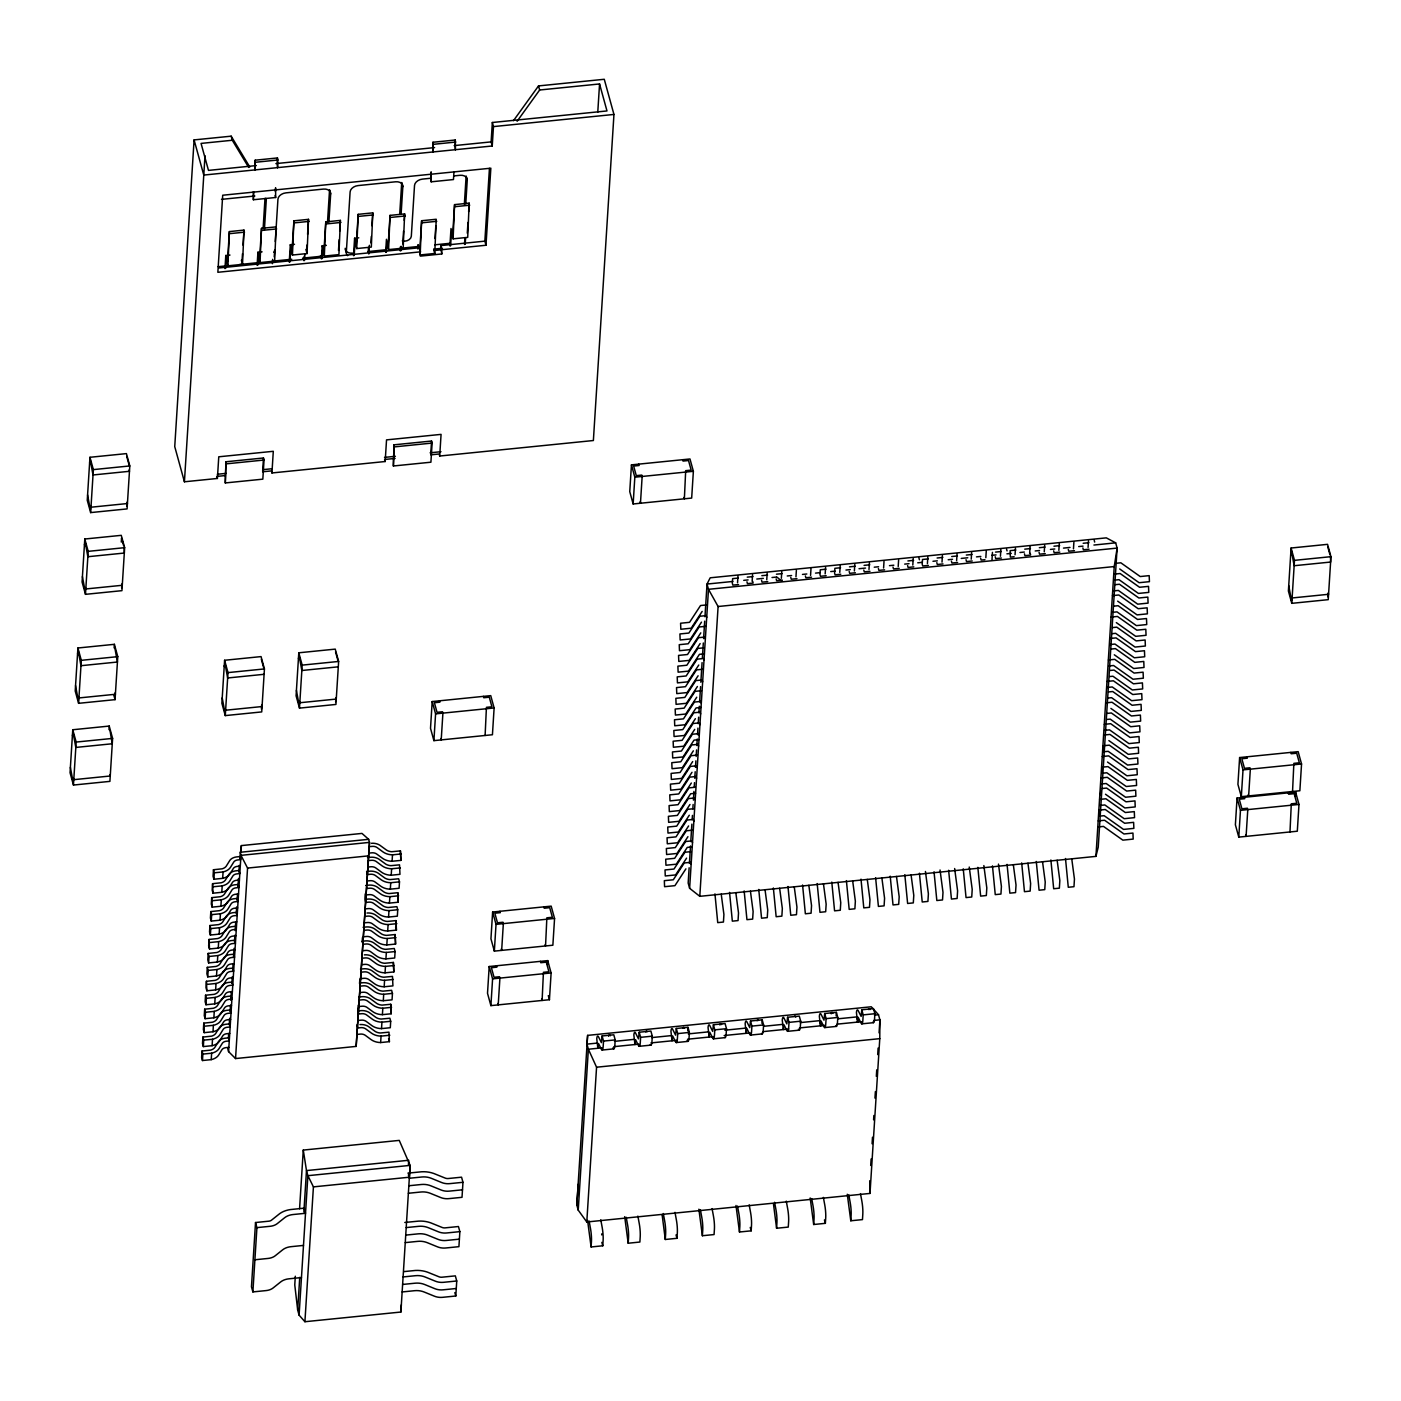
<?xml version="1.0" encoding="UTF-8"?>
<svg xmlns="http://www.w3.org/2000/svg" width="1401" height="1401" viewBox="0 0 1401 1401"><rect width="100%" height="100%" fill="white"/><g stroke="black" fill="none" stroke-linecap="round" stroke-linejoin="round"><path stroke-width="1.5" d="M879.775 1038.649L879.898 1019.823L878.497 1014.727L871.282 1006.776L587.632 1035.374L586.966 1044.13L588.367 1049.226L596.563 1067.212L586.791 1221.987L870.003 1193.424L879.775 1038.649L596.563 1067.212M601.73 1234.911L601.73 1233.878M72.764 729.746L70.05 772.722L73.447 785.05L109.908 781.373L112.605 738.397L109.225 726.068L72.764 729.746L76.162 742.057L73.447 785.05M77.913 647.998L75.216 690.991L78.596 703.32L115.057 699.642L117.772 656.649L114.374 644.32L77.913 647.998L81.311 660.326L78.596 703.32M84.796 539.017L82.081 582.01L85.479 594.339L121.94 590.662L124.654 547.668L121.257 535.34L84.796 539.017L88.193 551.346L85.479 594.339M89.962 457.286L87.247 500.262L90.645 512.591L127.088 508.913L129.803 465.938L126.423 453.609L89.962 457.286L93.359 469.615L90.645 512.591M108.998 729.641L109.225 726.068M114.146 647.91L114.374 644.32M121.292 542.082L121.554 538.054L123.656 545.725M114.759 696.927L115.022 692.9L115.407 694.266L78.946 697.943L78.561 696.577L78.316 700.605L75.549 685.614M121.642 587.947L121.905 583.919L122.272 585.285L85.829 588.963L85.443 587.597L85.198 591.625L82.431 576.634M124.181 547.633L124.304 553.045L87.86 556.722L85.093 541.732L84.831 545.76L84.463 544.394M126.808 506.199L127.053 502.171L127.438 503.537L90.977 507.215L90.61 505.849L90.347 509.876L87.58 494.903M249.781 166.982L231.165 136.177L194.091 139.907L174.74 446.621L184.424 481.786L217.4 478.459L218.766 456.796L273.3 451.297L271.934 472.96L385.17 461.524L386.536 439.879L441.07 434.38L439.704 456.025L593.376 440.527L613.953 114.444L604.269 79.279L538.527 85.916L513.484 120.661M184.424 481.786L205.001 155.686M224.966 268.554L225.789 255.49L229.974 255.07M225.666 268.397L226.226 259.675L227.908 265.822L242.513 264.334L243.984 230.114L229.379 231.585L227.487 261.619L225.789 255.49M227.908 265.822L229.379 231.585M225.929 461.77L225.298 482.942L262.828 479.16L264.036 460.036L263.476 457.987L225.929 461.77L225.298 482.942M242.093 260.148L242.496 253.721M243.038 245.14L243.984 230.114M253.178 191.955L253.371 199.748L275.664 197.488L275.594 187.804L275.349 191.622M255.192 160.187L255.262 169.889L255.192 160.187L277.468 157.945L277.556 167.63L277.468 157.945M253.371 199.748L253.861 192.095M224.598 660.274L221.883 703.267L225.281 715.596L261.724 711.918L264.439 668.925L261.059 656.596L224.598 660.274L227.995 672.603L225.281 715.596M202.024 1051.03L202.865 1054.095L211.639 1053.202A12.907 8.931 3.6 0 0 219.116 1048.508L222.269 1043.377A5.551 3.853 3.6 0 1 226.349 1041.223L229.256 1040.925L228.416 1037.861L224.703 1038.246A10.035 6.935 3.6 0 0 218.503 1041.538L214.756 1047.528A8.441 5.849 3.6 0 1 210.64 1050.12L202.024 1051.03L201.621 1057.457L202.462 1060.522L211.218 1059.646A12.907 8.931 3.6 0 0 218.696 1054.935L221.866 1049.804A5.551 3.853 3.6 0 1 225.929 1047.65L228.853 1047.353M202.9 1037.073L203.74 1040.137L212.514 1039.262A12.907 8.931 3.6 0 0 219.992 1034.568L223.144 1029.437A5.551 3.853 3.6 0 1 227.225 1027.266L230.149 1026.986L229.309 1023.903L225.579 1024.306A10.035 6.935 3.6 0 0 219.379 1027.598L215.631 1033.588A8.441 5.849 3.6 0 1 211.516 1036.162L202.9 1037.073L202.497 1043.517L203.338 1046.582L212.111 1045.689A12.907 8.931 3.6 0 0 219.589 1040.996L222.741 1035.864A5.551 3.853 3.6 0 1 226.822 1033.71L229.746 1033.413M220.255 1013.659L216.507 1019.648A8.441 5.849 3.6 0 1 212.409 1022.222L203.793 1023.133L203.373 1029.577L204.231 1032.642L212.987 1031.749A12.907 8.931 3.6 0 0 220.465 1027.056L223.635 1021.924A5.551 3.853 3.6 0 1 227.698 1019.77L230.622 1019.473M204.669 1009.193L205.509 1012.258L214.265 1011.364A12.907 8.931 3.6 0 0 221.743 1006.671L224.913 1001.54A5.551 3.853 3.6 0 1 228.976 999.386L231.901 999.088L231.06 996.023L227.347 996.426A10.035 6.935 3.6 0 0 221.148 999.701L217.383 1005.69A8.441 5.849 3.6 0 1 213.285 1008.282L204.669 1009.193L204.266 1015.62L205.106 1018.685L213.863 1017.809A12.907 8.931 3.6 0 0 221.34 1013.116L224.51 1007.984A5.551 3.853 3.6 0 1 228.573 1005.813L231.498 1005.515M205.544 995.235L206.385 998.318L215.159 997.424A12.907 8.931 3.6 0 0 222.636 992.731L225.789 987.6A5.551 3.853 3.6 0 1 229.869 985.446L232.794 985.148L231.936 982.083L228.223 982.469A10.035 6.935 3.6 0 0 222.023 985.761L218.276 991.75A8.441 5.849 3.6 0 1 214.16 994.342L205.544 995.235L205.141 1001.68L205.982 1004.745L214.738 1003.869A12.907 8.931 3.6 0 0 222.216 999.158L225.386 994.027A5.551 3.853 3.6 0 1 229.466 991.873L232.373 991.575M222.899 971.821L219.151 977.81A8.441 5.849 3.6 0 1 215.036 980.385L206.42 981.295L206.017 987.74L206.858 990.805L215.631 989.912A12.907 8.931 3.6 0 0 223.109 985.218L226.261 980.087A5.551 3.853 3.6 0 1 230.342 977.933L233.266 977.635M207.313 967.355L208.154 970.42L216.91 969.545A12.907 8.931 3.6 0 0 224.388 964.834L227.557 959.703A5.551 3.853 3.6 0 1 231.62 957.548L234.545 957.251L233.704 954.186L229.974 954.589A10.035 6.935 3.6 0 0 223.775 957.864L220.027 963.853A8.441 5.849 3.6 0 1 215.929 966.445L207.313 967.355L206.893 973.783L207.751 976.865L216.507 975.972A12.907 8.931 3.6 0 0 223.985 971.278L227.155 966.147A5.551 3.853 3.6 0 1 231.218 963.976L234.142 963.695M208.189 953.416L209.029 956.48L217.785 955.587A12.907 8.931 3.6 0 0 225.263 950.894L228.433 945.763A5.551 3.853 3.6 0 1 232.496 943.609L235.421 943.311L234.58 940.246L230.867 940.631A10.035 6.935 3.6 0 0 224.668 943.924L220.903 949.913A8.441 5.849 3.6 0 1 216.805 952.505L208.189 953.416L207.786 959.843L208.626 962.907L217.383 962.032A12.907 8.931 3.6 0 0 224.861 957.321L228.03 952.207A5.551 3.853 3.6 0 1 232.093 950.036L235.018 949.738M225.946 929.493A10.035 6.935 3.6 0 0 225.543 929.984L221.796 935.973A8.441 5.849 3.6 0 1 217.68 938.547L209.064 939.458L208.661 945.903L209.502 948.967L218.258 948.092A12.907 8.931 3.6 0 0 225.736 943.381L228.906 938.25A5.551 3.853 3.6 0 1 232.986 936.096L235.893 935.798M209.94 925.518L210.798 928.583L219.554 927.707A12.907 8.931 3.6 0 0 227.032 922.996L230.202 917.865A5.551 3.853 3.6 0 1 234.265 915.711L237.189 915.413L236.349 912.349L232.619 912.752A10.035 6.935 3.6 0 0 226.419 916.044L222.671 922.033A8.441 5.849 3.6 0 1 218.556 924.607L209.94 925.518L209.537 931.963L210.378 935.027L219.151 934.134A12.907 8.931 3.6 0 0 226.629 929.441L229.782 924.31A5.551 3.853 3.6 0 1 233.862 922.156L236.787 921.858M210.833 911.578L211.674 914.643L220.43 913.75A12.907 8.931 3.6 0 0 227.908 909.056L231.077 903.925A5.551 3.853 3.6 0 1 235.14 901.771L238.065 901.473L237.224 898.409L233.494 898.812A10.035 6.935 3.6 0 0 227.295 902.086L223.547 908.076A8.441 5.849 3.6 0 1 219.449 910.668L210.833 911.578L210.413 918.005L211.271 921.07L220.027 920.194A12.907 8.931 3.6 0 0 227.505 915.501L230.675 910.37A5.551 3.853 3.6 0 1 234.738 908.198L237.662 907.918M228.591 887.674A10.035 6.935 3.6 0 0 228.188 888.146L224.423 894.136A8.441 5.849 3.6 0 1 220.325 896.728L211.709 897.638L211.306 904.065L212.146 907.13L220.903 906.254A12.907 8.931 3.6 0 0 228.381 901.543L231.55 896.412A5.551 3.853 3.6 0 1 235.613 894.258L238.538 893.961M228.748 874.644L225.316 880.196A8.441 5.849 3.6 0 1 221.2 882.77L212.584 883.681L212.181 890.125L213.022 893.19L221.796 892.297A12.907 8.931 3.6 0 0 229.256 887.604L232.426 882.472A5.551 3.853 3.6 0 1 236.506 880.318L239.413 880.021M213.46 869.741L214.318 872.805L223.074 871.93A12.907 8.931 3.6 0 0 230.552 867.219L233.722 862.088A5.551 3.853 3.6 0 1 237.785 859.934L240.709 859.636L239.869 856.571L236.139 856.974A10.035 6.935 3.6 0 0 229.939 860.249L226.191 866.256A8.441 5.849 3.6 0 1 222.076 868.83L213.46 869.741L213.057 876.185L213.898 879.25L222.671 878.357A12.907 8.931 3.6 0 0 230.149 873.664L233.302 868.532A5.551 3.853 3.6 0 1 237.382 866.378L240.307 866.081M202.462 1060.522L202.865 1054.095M203.338 1046.582L203.74 1040.137M204.231 1032.642L203.793 1023.133M205.106 1018.685L205.509 1012.258M205.982 1004.745L206.385 998.318M206.858 990.805L206.42 981.295M207.751 976.865L208.154 970.42M208.626 962.907L209.029 956.48M209.502 948.967L209.064 939.458M210.378 935.027L210.798 928.583M211.271 921.07L211.674 914.643M212.146 907.13L211.709 897.638M213.022 893.19L212.584 883.681M213.898 879.25L214.318 872.805M257.101 265.314L257.924 252.25L262.092 251.83M257.802 265.139L258.362 256.436L260.043 262.582L274.649 261.094L276.12 226.874L261.514 228.345L259.623 258.379L257.924 252.25M260.043 262.582L261.514 228.345M263.143 228.065L264.999 198.434M211.218 1059.646L211.639 1053.202M212.111 1045.689L212.514 1039.262M212.987 1031.749L213.39 1025.322A12.907 8.931 3.6 0 0 220.868 1020.611L224.037 1015.48A5.551 3.853 3.6 0 1 228.1 1013.326L231.025 1013.028L230.184 1009.963L226.454 1010.366A10.035 6.935 3.6 0 0 220.675 1013.168M213.863 1017.809L214.265 1011.364M214.738 1003.869L215.159 997.424M215.631 989.912L216.034 983.484A12.907 8.931 3.6 0 0 223.512 978.774L226.664 973.66A5.551 3.853 3.6 0 1 230.745 971.488L233.669 971.191L232.829 968.126L229.099 968.529A10.035 6.935 3.6 0 0 223.302 971.331M216.507 975.972L216.91 969.545M217.383 962.032L217.785 955.587M218.258 948.092L218.679 941.647A12.907 8.931 3.6 0 0 226.156 936.954L229.309 931.823A5.551 3.853 3.6 0 1 233.389 929.651L236.314 929.371L235.456 926.289L231.743 926.691A10.035 6.935 3.6 0 0 226.419 929.038M219.151 934.134L219.554 927.707M220.027 920.194L220.43 913.75M220.903 906.254L221.305 899.81A12.907 8.931 3.6 0 0 228.783 895.116L231.953 889.985A5.551 3.853 3.6 0 1 236.016 887.831L238.941 887.534L238.1 884.469L234.387 884.854A10.035 6.935 3.6 0 0 229.064 887.218M221.796 892.297L222.199 885.87A12.907 8.931 3.6 0 0 229.676 881.176L232.829 876.045A5.551 3.853 3.6 0 1 236.909 873.874L239.834 873.594L238.976 870.511L235.263 870.914A10.035 6.935 3.6 0 0 229.064 874.206M222.671 878.357L223.074 871.93M264.386 230.044L266.26 200.396A7.758 5.446 -15.4 0 0 265.822 198.312M272.407 263.668L272.687 259.325M274.228 256.908L274.631 250.481M275.279 241.567L277.941 199.222A7.758 5.446 -15.4 0 1 285.909 192.865L323.421 189.082A7.758 5.446 -15.4 0 1 330.671 193.898L328.902 221.971M262.67 470.736L263.476 457.987M228.416 1037.861L228.696 1033.483M229.239 1024.761L229.659 1018.212M230.079 1011.662L230.482 1005.112M230.797 1000.314L231.305 992.013M231.865 983.274L232.286 976.725M232.689 970.175L233.109 963.625M233.512 957.076L234.072 948.337M234.475 941.787L234.895 935.238M235.193 930.597L235.718 922.138M236.279 913.417L236.681 906.867M237.102 900.318L237.522 893.768M237.925 887.218L238.485 878.48M238.888 871.93L239.308 865.38M239.711 858.831L241.375 845.591L361.983 833.42L368.656 839.322L369.514 842.386L356.152 1046.407L235.543 1058.561L228.591 1051.643L227.75 1048.578M228.591 1051.643L240.972 855.346L240.131 852.281L368.656 839.322M240.954 852.088L241.375 845.591M235.543 1058.561L247.557 868.077L240.972 855.346L369.514 842.386L356.152 1046.407M289.236 262.127L290.322 244.72L294.508 244.299M261.444 709.204L261.689 705.176L262.075 706.542L225.614 710.219L225.246 708.853L224.983 712.881L222.216 697.891M289.937 261.969L290.76 248.905L292.441 255.035L307.047 253.563L308.518 219.344L293.912 220.815L292.021 250.849L290.322 244.72M292.441 255.035L293.912 220.815M303.842 260.656L304.105 256.295M304.542 260.498L304.945 253.966M306.626 249.378L306.889 245.087M307.572 234.37L308.518 219.344M255.525 1222.53L256.926 1227.626L270.148 1226.295A12.311 8.529 3.6 0 0 277.275 1223.616L284.718 1217.662A14.325 9.912 3.6 0 1 293.002 1214.544L305.523 1213.284L304.105 1208.17L290.392 1209.571A21.768 15.061 3.6 0 0 279.832 1213.546L271.374 1220.271A4.868 3.362 3.6 0 1 269.01 1221.164L255.525 1222.53L251.462 1286.801L252.881 1291.915L266.085 1290.584A12.311 8.529 3.6 0 0 273.213 1287.887L280.673 1281.933A14.325 9.912 3.6 0 1 288.956 1278.815L301.46 1277.554M252.881 1291.915L256.926 1227.626M321.372 258.835L322.195 245.77L326.363 245.35M322.072 258.66L322.615 249.956L324.314 256.085L338.919 254.614L340.39 220.395L325.785 221.866L323.876 251.9L322.195 245.77M298.798 652.796L296.084 695.789L299.481 708.118L335.925 704.44L338.639 661.447L335.242 649.118L298.798 652.796L302.178 665.125L299.481 708.118M324.314 256.085L325.785 221.866M327.501 222.199L329.55 189.818L330.671 193.898M338.482 250.429L339.165 239.711M339.707 231.13L340.39 220.395M347.658 255.647A7.758 5.446 -15.4 0 1 346.31 252.408L350.11 191.937A7.758 5.446 -15.4 0 1 358.078 185.58L395.59 181.797A7.758 5.446 -15.4 0 1 402.84 186.631L401.106 214.143M353.49 255.647L354.593 238.24L358.761 237.82M354.19 255.49L355.031 242.426L356.712 248.555L371.318 247.084L372.789 212.864L358.183 214.335L356.292 244.369L354.593 238.24M356.712 248.555L358.183 214.335M295.313 1276.223L294.77 1284.927L297.677 1310.023L299.096 1315.136L304.91 1321.721L400.879 1312.037L401.334 1304.821M299.569 1208.8L303.281 1150.081L399.25 1140.396L410.125 1165.387L400.879 1312.037M335.645 701.726L335.89 697.698L336.275 699.064L299.814 702.742L299.429 701.376L299.184 705.404L296.417 690.413M297.677 1310.023L299.744 1277.344M303.877 1211.988L306.486 1170.588L303.281 1150.081M299.096 1315.136L307.887 1175.684L306.486 1170.588L408.724 1160.273L408.444 1164.634M368.235 252.005L368.516 247.644M368.796 254.019L369.356 245.315M370.897 242.898L371.3 236.471M371.966 225.736L372.789 212.864M304.91 1321.721L313.421 1186.875L307.887 1175.684L410.125 1165.387L409.39 1177.208L313.421 1186.875M385.625 252.338L386.448 239.291L388.147 245.42L390.038 215.386L404.644 213.915L403.173 248.135L388.567 249.606L386.886 243.476L386.326 252.18M388.567 249.606L390.038 215.386M399.705 214.3L401.719 182.533L402.84 186.631M400.231 250.867L400.511 246.523M400.949 250.709L401.211 246.366M402.752 243.949L403.558 231.077M404.241 220.342L404.644 213.915M357.92 1009.613L358.183 1005.235M359.567 983.414L359.847 979.036M362.194 941.927L362.456 937.567M364.943 898.269L365.223 893.908M394.031 444.817L393.383 465.99L430.913 462.207L432.121 443.066L431.561 441.035L394.031 444.817L393.383 465.99M417.778 248.975L418.041 244.632L419.179 248.713M419.74 250.761L421.631 220.728L436.236 219.256L434.765 253.476L420.16 254.947L421.631 220.728M218.889 267.976L419.494 247.749L420.335 256.12L441.788 253.966L440.93 245.578L484.851 241.147L485.989 245.245L442.051 249.676M432.979 142.254L433.067 151.956L432.979 142.254L455.272 140.012L455.36 149.697L455.272 140.012M431.175 181.815L431.105 172.113L431.175 181.815L453.469 179.556L453.959 171.92M359.952 1024.586L360.687 1024.534A10.035 6.935 3.6 0 1 368.305 1026.425L375.065 1031.364A8.441 5.849 3.6 0 0 380.336 1032.992L388.97 1032.169L389.408 1041.661L380.652 1042.554L381.054 1036.11A12.907 8.931 3.6 0 1 371.458 1033.132L365.731 1028.912A5.551 3.853 3.6 0 0 360.722 1027.669L357.798 1027.966L356.957 1024.884M381.527 1028.614L381.93 1022.17A12.907 8.931 3.6 0 1 372.351 1019.192L366.607 1014.954A5.551 3.853 3.6 0 0 361.598 1013.711L358.674 1014.009L357.833 1010.944L361.563 1010.594A10.035 6.935 3.6 0 1 369.181 1012.485L375.941 1017.424A8.441 5.849 3.6 0 0 381.212 1019.052L389.863 1018.229L390.704 1021.294L390.301 1027.721L381.527 1028.614A12.907 8.931 3.6 0 1 371.93 1025.637L366.204 1021.399A5.551 3.853 3.6 0 0 361.195 1020.156L358.271 1020.453M358.709 997.004L362.439 996.654A10.035 6.935 3.6 0 1 370.074 998.545L376.834 1003.466A8.441 5.849 3.6 0 0 382.105 1005.112L390.739 1004.272L391.177 1013.781L382.403 1014.657L382.823 1008.23A12.907 8.931 3.6 0 1 373.226 1005.253L367.482 1001.014A5.551 3.853 3.6 0 0 362.474 999.771L359.549 1000.069M383.296 1000.717L383.699 994.29A12.907 8.931 3.6 0 1 374.102 991.313L368.358 987.075A5.551 3.853 3.6 0 0 363.349 985.831L360.442 986.129L359.584 983.064L363.314 982.696A10.035 6.935 3.6 0 1 370.95 984.588L377.71 989.526A8.441 5.849 3.6 0 0 382.981 991.155L391.615 990.332L392.455 993.397L392.052 999.841L383.296 1000.717A12.907 8.931 3.6 0 1 373.699 997.74L367.955 993.502A5.551 3.853 3.6 0 0 362.947 992.258L360.022 992.556M360.477 969.107L364.207 968.756A10.035 6.935 3.6 0 1 371.825 970.648L378.585 975.586A8.441 5.849 3.6 0 0 383.856 977.215L392.49 976.392L392.928 985.884L384.172 986.777L384.575 980.332A12.907 8.931 3.6 0 1 374.978 977.355L369.251 973.135A5.551 3.853 3.6 0 0 364.242 971.891L361.318 972.171M364.365 954.869L365.083 954.817A10.035 6.935 3.6 0 1 372.701 956.708L379.461 961.629A8.441 5.849 3.6 0 0 384.732 963.275L393.383 962.452L393.821 971.944L385.047 972.837L385.45 966.392A12.907 8.931 3.6 0 1 375.871 963.415L370.127 959.177A5.551 3.853 3.6 0 0 365.118 957.934L362.194 958.231M385.923 958.879L386.343 952.452A12.907 8.931 3.6 0 1 376.746 949.475L371.002 945.237A5.551 3.853 3.6 0 0 365.994 943.994L363.069 944.292L362.229 941.227L365.959 940.877A10.035 6.935 3.6 0 1 373.594 942.768L380.354 947.689A8.441 5.849 3.6 0 0 385.625 949.335L394.259 948.495L395.1 951.559L394.697 958.004L385.923 958.879A12.907 8.931 3.6 0 1 376.344 955.902L370.6 951.682A5.551 3.853 3.6 0 0 365.591 950.438L362.666 950.719M363.104 927.287L366.834 926.919A10.035 6.935 3.6 0 1 374.47 928.81L381.23 933.749A8.441 5.849 3.6 0 0 386.501 935.378L395.135 934.555L395.572 944.064L386.816 944.939L387.219 938.512A12.907 8.931 3.6 0 1 377.622 935.518L371.878 931.297A5.551 3.853 3.6 0 0 366.869 930.054L363.962 930.352M367.009 913.032L367.727 912.979A10.035 6.935 3.6 0 1 375.345 914.871L382.105 919.809A8.441 5.849 3.6 0 0 387.376 921.438L396.01 920.615L396.448 930.106L387.692 931L388.095 924.555A12.907 8.931 3.6 0 1 378.498 921.578L372.771 917.357A5.551 3.853 3.6 0 0 367.762 916.114L364.838 916.394M388.567 917.06L388.97 910.615A12.907 8.931 3.6 0 1 379.391 907.638L373.647 903.4A5.551 3.853 3.6 0 0 368.638 902.156L365.714 902.454L364.873 899.389L368.603 899.039A10.035 6.935 3.6 0 1 376.221 900.931L382.981 905.852A8.441 5.849 3.6 0 0 388.252 907.498L396.903 906.657L397.744 909.739L397.341 916.166L388.567 917.06A12.907 8.931 3.6 0 1 378.971 914.065L373.244 909.844A5.551 3.853 3.6 0 0 368.235 908.601L365.311 908.899M365.749 885.45L369.479 885.082A10.035 6.935 3.6 0 1 377.114 886.991L383.874 891.912A8.441 5.849 3.6 0 0 389.145 893.558L397.779 892.717L398.217 902.226L389.443 903.102L389.863 896.675A12.907 8.931 3.6 0 1 380.266 893.698L374.522 889.46A5.551 3.853 3.6 0 0 369.514 888.216L366.589 888.514M390.336 889.162L390.739 882.718A12.907 8.931 3.6 0 1 381.142 879.74L375.398 875.52A5.551 3.853 3.6 0 0 370.389 874.277L367.482 874.574L366.624 871.492L370.354 871.142A10.035 6.935 3.6 0 1 377.99 873.033L384.75 877.972A8.441 5.849 3.6 0 0 390.021 879.6L398.655 878.777L399.495 881.842L399.092 888.269L390.336 889.162A12.907 8.931 3.6 0 1 380.739 886.185L374.995 881.947A5.551 3.853 3.6 0 0 369.987 880.704L367.062 881.001M367.517 857.552L371.247 857.202A10.035 6.935 3.6 0 1 378.865 859.093L385.625 864.032A8.441 5.849 3.6 0 0 390.897 865.66L399.53 864.837L399.968 874.329L391.212 875.222L391.615 868.778A12.907 8.931 3.6 0 1 382.018 865.8L376.291 861.562A5.551 3.853 3.6 0 0 371.283 860.319L368.358 860.617M371.405 843.314L372.123 843.262A10.035 6.935 3.6 0 1 379.741 845.153L386.501 850.074A8.441 5.849 3.6 0 0 391.772 851.72L400.423 850.88L400.861 860.389L392.087 861.265L392.49 854.838A12.907 8.931 3.6 0 1 382.911 851.861L377.167 847.623A5.551 3.853 3.6 0 0 372.158 846.379L369.234 846.677M435.01 238.555L435.834 225.684M390.739 1004.272L391.177 1013.781M393.383 962.452L393.821 971.944M395.135 934.555L395.572 944.064M395.747 924.905L396.01 920.615M397.779 892.717L398.217 902.226M400.423 850.88L400.861 860.389M441.788 253.966L440.93 245.578M430.755 453.784L431.561 441.035M449.896 245.928L450.999 228.521L452.681 234.65L454.572 204.616L469.177 203.145L467.706 237.364L453.101 238.835L451.42 232.706L450.597 245.77M453.101 238.835L454.572 204.616M432.191 701.551L430.51 728.31L433.907 740.639L492.434 734.737L494.115 707.96L490.735 695.632L432.191 701.551L435.588 713.862L433.907 740.639M464.361 204.108L466.13 176.036L467.251 180.134L465.762 203.881M464.502 244.457L464.904 237.925M465.202 244.299L465.605 237.767M467.286 233.179L467.969 222.444M468.635 211.726L469.177 203.145M484.851 241.147L489.439 168.383M194.091 139.907L203.775 175.072L492.241 145.984L491.121 141.886L492.346 122.5L606.983 110.942L599.558 83.955L539.648 89.997L517.109 121.274M485.989 245.245L490.84 168.19L222.706 195.229L217.856 272.284L420.615 251.83M492.241 145.984L493.467 126.598L492.346 122.5M485.114 735.472L486.427 707.33L491.909 706.787L489.282 697.19L483.783 697.751L483.415 696.385M402.14 1291.95L414.643 1290.689A14.325 9.912 3.6 0 1 424.17 1292.02L434.398 1296.188A12.311 8.529 3.6 0 0 442.576 1297.326L455.798 1295.995L456.744 1280.987L455.343 1275.873L441.84 1277.222A4.868 3.362 3.6 0 1 439.143 1276.854L427.533 1272.161A21.768 15.061 3.6 0 0 415.414 1270.462L403.786 1271.618M404.801 1222.478L418.531 1221.129A21.768 15.061 3.6 0 1 430.65 1222.81L442.243 1227.504A4.868 3.362 3.6 0 0 444.958 1227.889L458.442 1226.523L459.861 1231.637L458.915 1246.662L445.693 1247.993A12.311 8.529 3.6 0 1 437.515 1246.855L427.27 1242.669A14.325 9.912 3.6 0 0 417.761 1241.356L405.257 1242.617M407.901 1173.145L421.648 1171.779A21.768 15.061 3.6 0 1 433.767 1173.478L445.36 1178.153A4.868 3.362 3.6 0 0 448.075 1178.539L461.559 1177.19L462.978 1182.304L462.015 1197.312L448.81 1198.643A12.311 8.529 3.6 0 1 440.632 1197.505L430.387 1193.337A14.325 9.912 3.6 0 0 420.878 1192.006L408.374 1193.267M489.194 966.515L487.513 993.291L490.893 1005.62L549.437 999.719L551.118 972.942L547.721 960.613L489.194 966.515L492.592 978.844L490.893 1005.62M492.627 912.033L490.945 938.793L494.343 951.121L552.87 945.22L554.568 918.443L551.171 906.132L492.627 912.033L496.024 924.362L494.343 951.121M597.772 112.22L599.558 83.955M547.476 964.729L547.721 960.613M586.791 1221.987L578.228 1210.131L576.809 1205.018L587.632 1035.374M578.228 1210.131L588.367 1049.226L601.765 1047.878M631.448 464.869L629.75 491.646L633.147 503.975L691.674 498.073L693.372 471.296L689.975 458.968L631.448 464.869L634.828 477.198L633.147 503.975M602.097 1035.969L603.516 1041.083L603.166 1046.529A11.383 1.909 84.2 0 1 601.257 1049.069L598.472 1043.447L597.859 1048.281L596.756 1038.754A11.418 1.909 84.2 0 1 598.402 1036.617L601.397 1042.624L602.097 1035.969L613.796 1034.796L615.197 1039.91L614.846 1045.356A11.383 1.909 84.2 0 1 612.938 1047.878M600.784 1219.833L602.185 1227.434A11.383 1.909 84.2 0 1 603.13 1240.34L602.78 1245.787L591.099 1246.96L591.45 1241.514A11.383 1.909 84.2 0 0 590.504 1228.607L589.103 1221.024M639.206 1032.222L640.607 1037.335L640.275 1042.782A11.383 1.909 84.2 0 1 638.348 1045.321L635.564 1039.7L634.968 1044.533L633.847 1035.006A11.418 1.909 84.2 0 1 635.494 1032.87L638.488 1038.877L639.206 1032.222L650.887 1031.048L652.288 1036.162L651.955 1041.608A11.383 1.909 84.2 0 1 650.257 1044.551M637.875 1216.103L639.276 1223.686A11.383 1.909 84.2 0 1 640.222 1236.593L639.889 1242.039L628.191 1243.23L628.541 1237.784A11.383 1.909 84.2 0 0 627.595 1224.859L626.194 1217.276M676.298 1028.492L675.597 1035.146L672.585 1029.122A11.418 1.909 84.2 0 0 670.939 1031.259L672.06 1040.785L672.655 1035.969L675.44 1041.573A11.383 1.909 84.2 0 0 677.366 1039.052L677.716 1033.605L676.298 1028.492L687.979 1027.318L689.397 1032.414L689.047 1037.878A11.383 1.909 84.2 0 1 687.138 1040.4M674.984 1212.355L676.385 1219.938A11.383 1.909 84.2 0 1 677.331 1232.862L676.981 1238.309L665.3 1239.482L665.633 1234.036A11.383 1.909 84.2 0 0 664.704 1221.129L663.303 1213.529M689.134 867.779L688.171 883.05L689.625 888.304L699.8 896.325L1095.932 856.379L1098.244 847.097L1117.122 548.089L1115.669 542.835L1106.317 537.861L710.184 577.807L707.032 584.059L704.966 616.79M689.415 863.401L690.518 845.959M690.781 841.581L691.884 824.121M692.164 819.76L692.444 815.4M692.847 808.85L693.127 804.489M693.407 800.111L693.95 791.39M694.231 787.029L694.511 782.651M694.773 778.291L695.194 771.741M695.474 767.38L695.877 760.831M696.157 756.47L696.577 749.92M696.84 745.56L697.26 739.01M697.54 734.649L697.943 728.1M698.223 723.739L698.644 717.189M698.906 712.829L699.327 706.279M699.607 701.901L700.57 686.63M700.85 682.269L702.076 662.62M702.356 658.26L703.32 642.989M703.6 638.611L704.703 621.151M689.625 888.304L708.486 589.313L707.032 584.059L732.863 581.45M687.768 1030.856L687.979 1027.318M699.8 896.325L718.1 606.51L708.486 589.313L1117.122 548.089L1114.233 566.564L1095.932 856.379M713.407 1024.744L714.808 1029.858L714.457 1035.304A11.383 1.909 84.2 0 1 712.549 1037.843L709.764 1032.222L709.169 1037.055L708.048 1027.528A11.418 1.909 84.2 0 1 709.694 1025.392L712.689 1031.399L713.407 1024.744L725.088 1023.571L726.489 1028.684L726.138 1034.131A11.383 1.909 84.2 0 1 724.667 1037.37M737.539 582.746L737.959 576.161M712.076 1208.608L713.477 1216.208A11.383 1.909 84.2 0 1 714.422 1229.115L714.072 1234.561L702.391 1235.735L702.742 1230.288A11.383 1.909 84.2 0 0 701.796 1217.381L700.395 1209.799M752.144 581.275L752.565 574.69M766.75 579.786L767.17 573.202M750.498 1021.014L749.78 1027.651L746.786 1021.644A11.418 1.909 84.2 0 0 745.139 1023.781L746.26 1033.308L746.856 1028.474L749.64 1034.096A11.383 1.909 84.2 0 0 751.566 1031.574L751.899 1026.11L750.498 1021.014L762.179 1019.823L763.598 1024.937L763.247 1030.383A11.383 1.909 84.2 0 1 761.549 1033.325M749.185 1204.878L750.568 1212.46A11.383 1.909 84.2 0 1 751.514 1225.367L751.181 1230.831L739.483 1232.004L739.833 1226.558A11.383 1.909 84.2 0 0 738.887 1213.634L737.486 1206.051M781.355 578.315L781.776 571.731M761.951 1023.36L762.179 1019.823M795.961 576.844L796.381 570.26M810.566 575.373L810.986 568.788M787.59 1017.266L786.819 1023.886L783.877 1017.897A11.418 1.909 84.2 0 0 782.248 1020.033L783.352 1029.56L783.965 1024.744L786.749 1030.348A11.383 1.909 84.2 0 0 788.658 1027.826L789.008 1022.38L787.59 1017.266L799.288 1016.093L800.689 1021.189L800.339 1026.653A11.383 1.909 84.2 0 1 798.43 1029.175M786.276 1201.13L787.677 1208.713A11.383 1.909 84.2 0 1 788.623 1221.637L788.273 1227.083L776.592 1228.257L776.925 1222.81A11.383 1.909 84.2 0 0 775.996 1209.904L774.595 1202.303M825.171 573.902L825.592 567.317M839.777 572.431L840.197 565.846M824.699 1013.518L823.981 1020.173L820.986 1014.166A11.418 1.909 84.2 0 0 819.34 1016.303L820.461 1025.83L821.056 1020.996L823.841 1026.618A11.383 1.909 84.2 0 0 825.749 1024.078L826.1 1018.632L824.699 1013.518L836.379 1012.345L837.78 1017.459L837.448 1022.905A11.383 1.909 84.2 0 1 835.749 1025.847M854.382 570.96L854.803 564.375M823.368 1197.4L824.769 1204.983A11.383 1.909 84.2 0 1 825.714 1217.889L825.364 1223.336L813.683 1224.509L814.034 1219.063A11.383 1.909 84.2 0 0 813.088 1206.156L811.687 1198.573M836.152 1015.883L836.379 1012.345M868.988 569.489L869.408 562.904M883.593 568.018L884.013 561.416M861.79 1009.788L861.142 1016.408L858.077 1010.419A11.418 1.909 84.2 0 0 856.431 1012.555L857.552 1022.082L858.148 1017.249L860.932 1022.87A11.383 1.909 84.2 0 0 862.858 1020.348L863.191 1014.884L861.79 1009.788L873.471 1008.597L874.889 1013.711L874.539 1019.157A11.383 1.909 84.2 0 1 872.841 1022.1M860.477 1193.652L861.878 1201.235A11.383 1.909 84.2 0 1 862.806 1214.142L862.473 1219.606L850.792 1220.779L851.125 1215.332A11.383 1.909 84.2 0 0 850.179 1202.408L848.778 1194.825M898.199 566.529L898.619 559.945M870.704 1165.509L871.124 1158.977M872.087 1143.759L872.49 1137.244M873.594 1119.837L873.856 1115.494M874.96 1098.104L875.38 1091.572M876.325 1076.353L876.746 1069.839M877.709 1054.62L878.112 1048.088M879.075 1032.87L879.898 1019.823L873.856 1020.436M912.804 565.058L913.224 558.474M927.409 563.587L927.83 557.003M942.015 562.116L942.435 555.532M956.62 560.645L957.041 554.06M971.226 559.174L971.646 552.589M985.831 557.703L986.251 551.118M991.978 559.98L992.451 552.379M1000.437 556.232L1000.857 549.647M1015.042 554.743L1015.462 548.159M1029.647 553.272L1030.068 546.688M1044.253 551.801L1044.673 545.217M1058.858 550.33L1059.279 543.746M1073.464 548.859L1073.884 542.275M1088.069 547.388L1088.489 540.804M1100.521 794.717L1100.783 790.549M1102.132 769.096L1101.869 773.264L1106.843 772.774L1126.229 786.504L1136.579 785.471L1136.334 779.446L1127.367 780.357L1107.963 766.61L1101.624 767.24M1103.498 747.644L1103.235 751.812L1108.191 751.321L1127.595 765.051L1137.927 764.018L1137.682 757.994L1128.716 758.887L1109.329 745.157L1102.99 745.787M1237.065 798.027L1235.384 824.786L1238.782 837.115L1297.308 831.213L1298.99 804.437L1295.61 792.108L1237.065 798.027L1240.463 810.338L1238.782 837.115M1239.622 757.556L1237.924 784.332L1241.321 796.661L1299.865 790.759L1301.547 763.983L1298.149 751.654L1239.622 757.556L1243.02 769.885L1241.321 796.661M1291.092 548.019L1288.395 591.012L1291.775 603.341L1328.236 599.663L1330.95 556.67L1327.553 544.341L1291.092 548.019L1294.489 560.347L1291.775 603.341M1289.988 831.949L1291.302 803.806L1296.783 803.263L1294.156 793.666L1288.657 794.227L1288.29 792.861M1292.545 791.495L1293.859 763.352L1299.34 762.792L1296.713 753.213L1291.214 753.756L1290.846 752.39M1295.347 796.241L1295.61 792.108M1327.938 596.949L1328.201 592.921L1328.568 594.287L1292.125 597.964L1291.74 596.598L1291.494 600.626L1288.727 585.636M1330.495 556.652L1330.617 562.046L1294.156 565.724L1291.389 550.733L1291.144 554.761L1290.759 553.395M578.228 1184.23L576.809 1205.018M702.164 611.414L691.183 628.208L680.833 629.259L680.588 623.235L689.555 622.324L700.535 605.53L706.875 604.882M701.481 622.132L690.5 638.944L680.15 639.977L679.923 633.952L688.889 633.059L699.87 616.247L706.209 615.617L706.717 617.456M700.798 632.867L689.817 649.661L679.485 650.712L679.24 644.688L688.206 643.777L699.187 626.983L705.526 626.335M700.132 643.584L689.152 660.396L678.802 661.43L678.557 655.405L687.523 654.512L698.504 637.7L704.843 637.07L705.351 638.909M698.766 665.037L687.786 681.849L677.454 682.882L677.208 676.858L686.175 675.965L697.155 659.153L703.495 658.523L704.002 660.361M698.101 675.772L687.12 692.567L676.771 693.618L676.525 687.593L685.492 686.683L696.472 669.888L702.812 669.24M697.418 686.49L686.437 703.302L676.088 704.335L675.86 698.311L684.826 697.418L695.807 680.606L702.146 679.975L702.654 681.814M696.735 697.225L685.754 714.02L675.422 715.07L675.177 709.046L684.143 708.135L695.124 691.341L701.463 690.693M695.386 718.678L684.406 735.472L674.074 736.523L673.828 730.499L682.795 729.588L693.775 712.794L700.115 712.146L700.623 713.985M694.703 729.396L683.723 746.208L673.391 747.241L673.145 741.217L682.112 740.323L693.092 723.511L699.432 722.881L699.94 724.72M693.355 750.848L682.375 767.66L672.042 768.694L671.797 762.687L680.763 761.776L691.744 744.964L698.083 744.334L698.591 746.173M692.672 761.584L681.692 778.378L671.359 779.429L671.114 773.405L680.08 772.494L691.061 755.699L697.4 755.051M692.006 772.301L681.026 789.113L670.676 790.164L670.431 784.14L679.397 783.229L690.378 766.417L696.717 765.787L697.225 767.625M691.323 783.036L680.343 799.831L670.011 800.882L669.766 794.857L678.732 793.947L689.712 777.152L696.052 776.504L696.56 778.361M689.975 804.489L678.995 821.301L668.645 822.334L668.4 816.31L677.366 815.4L688.346 798.605L694.686 797.957L695.194 799.813M689.292 815.224L678.312 832.019L667.979 833.07L667.734 827.045L676.701 826.135L687.681 809.323L694.02 808.692M688.609 825.942L677.629 842.754L667.296 843.787L667.051 837.763L676.018 836.87L686.998 820.058L693.337 819.427L693.845 821.266M687.944 836.677L676.963 853.472L666.613 854.522L666.368 848.498L675.335 847.587L686.315 830.793L692.654 830.145M686.578 858.13L675.597 874.925L665.265 875.975L665.02 869.951L673.986 869.04L684.966 852.246L691.306 851.598M685.912 868.848L674.932 885.66L664.582 886.693L664.337 880.669L673.303 879.775L684.283 862.963L690.623 862.333L691.131 864.172M248.713 167.437L232.286 140.258L201.061 143.41L208.486 170.397L256.33 165.563M493.467 126.598L613.953 114.444M255.753 162.236L278.028 159.977M433.557 144.303L455.833 142.044M275.892 163.602L434.59 147.595M454.169 145.616L491.121 141.886M221.498 199.362L254.842 196M430.825 178.242L422.489 179.1A7.758 5.446 -15.4 0 0 414.521 185.44L411.316 236.261A5.954 4.185 -15.4 0 1 402.315 240.867M453.749 175.931L460.001 175.3A7.758 5.446 -15.4 0 1 467.251 180.134M294.473 222.864L309.078 221.393M358.744 216.384L373.349 214.913M455.132 206.665L469.738 205.194M229.939 233.634L244.545 232.163M262.075 230.394L276.68 228.923M326.345 223.915L340.951 222.444M390.599 217.435L405.204 215.964M422.191 222.777L436.797 221.305M218.013 266.68L226.699 265.822M239.711 264.509L259.22 262.53M272.232 261.216L291.758 259.255M302.598 258.152L317.782 256.628A7.758 5.446 -15.4 0 0 323.263 254.457M367.605 251.602L384.96 249.851M400.143 248.327L417.48 246.576M434.835 244.825L450.019 243.284M433.785 249.133L442.471 248.257M434.222 250.534L440.65 249.868M93.359 469.615L129.803 465.938M226.507 463.819L264.036 460.036M394.592 446.866L432.121 443.066M217.365 474.256L226.051 473.38M262.95 469.65L271.636 468.775M384.522 457.391L395.38 456.306M430.107 452.803L440.965 451.7M225.071 475.587L216.84 476.41L217.4 478.459M262.6 471.787L271.374 470.911L271.934 472.96M395.1 458.425L384.61 459.493L385.17 461.524M430.755 454.835L439.143 453.994L439.704 456.025M634.828 477.198L693.372 471.296M88.193 551.346L124.654 547.668M738.327 578.053L732.635 578.631L732.338 583.271L732.846 585.128L738.537 584.55M747.241 577.142L752.932 576.582M761.846 575.671L767.538 575.111M776.452 574.2L782.143 573.622M825.96 569.209L820.268 569.787L819.97 574.445L820.478 576.284L826.17 575.706M840.565 567.738L834.873 568.316L834.576 572.974L835.084 574.813L840.775 574.235M849.479 566.845L855.17 566.267M864.084 565.374L869.776 564.796M907.901 560.943L913.592 560.365M928.198 558.894L922.506 559.472L922.208 564.13L922.716 565.969L928.408 565.391M937.111 558.001L942.803 557.423M951.717 556.53L957.408 555.952M966.322 555.059L972.014 554.481M995.533 552.099L1001.225 551.539M1015.83 550.068L1010.139 550.628L1010.349 557.125L1014.149 556.74M1024.744 549.157L1030.436 548.579M1039.349 547.686L1045.041 547.108M1053.955 546.215L1059.646 545.637M1083.166 543.273L1088.857 542.695M743.738 580.347L748.099 579.909M756.785 579.033L763.317 578.385M772.021 577.51L776.364 577.072M787.239 575.969L791.6 575.531M802.475 574.428L806.818 573.99M815.522 573.114L819.865 572.676M830.74 571.573L835.101 571.135M845.976 570.049L850.319 569.612M859.023 568.718L865.538 568.07M874.242 567.195L878.602 566.757M889.477 565.654L893.82 565.216M904.696 564.113L909.039 563.675M917.743 562.799L922.103 562.361M932.978 561.276L937.322 560.838M948.197 559.735L952.54 559.297M961.244 558.421L967.776 557.756M976.479 556.88L980.823 556.442M991.698 555.339L996.041 554.901M1006.916 553.815L1011.277 553.377M1019.981 552.502L1024.324 552.047M1035.199 550.961L1039.542 550.523M1050.417 549.42L1054.778 548.982M1063.482 548.106L1069.996 547.441M1078.7 546.565L1083.043 546.127M1093.918 545.042L1115.669 542.835M767.748 581.59L762.056 582.168L761.549 580.329M782.353 580.119L776.662 580.697L776.154 578.858M796.959 578.648L791.267 579.226L790.759 577.387M811.564 577.177L805.873 577.755L805.365 575.916M855.381 572.764L849.689 573.342L849.181 571.485M869.986 571.293L864.294 571.853L863.787 570.014M884.591 569.822L878.9 570.382L878.392 568.543M899.197 568.333L893.505 568.911L892.997 567.072M913.802 566.862L908.111 567.44L907.603 565.601M943.013 563.92L937.322 564.498L936.814 562.659M957.619 562.449L951.927 563.027L951.419 561.188M972.224 560.978L966.532 561.556L966.025 559.717M984.938 559.7L981.138 560.085L980.63 558.228M1001.435 558.036L995.743 558.596L995.235 556.757M1045.251 553.605L1039.56 554.183L1039.052 552.344M1059.857 552.134L1054.165 552.712L1053.657 550.873M1074.462 550.663L1068.77 551.241L1068.263 549.402M1089.067 549.192L1083.376 549.77L1082.868 547.931M81.311 660.326L117.772 656.649M1116.615 563.22L1120.835 562.799L1140.221 576.547L1149.188 575.636L1149.433 581.66L1139.101 582.711L1119.697 568.964M718.1 606.51L1114.233 566.564M1113.813 574.165L1120.152 573.534L1139.556 587.264L1148.522 586.371L1148.767 592.395L1138.418 593.429L1119.031 579.681L1114.058 580.189M1294.489 560.347L1330.95 556.67M227.995 672.603L264.439 668.925M302.178 665.125L338.639 661.447M1115.249 584.672L1119.487 584.252L1138.873 597.999L1147.839 597.089L1148.084 603.113L1137.735 604.164L1118.348 590.416L1113.375 590.924M264.106 674.301L227.645 677.979L224.896 662.988L224.633 667.016L224.248 665.65M338.306 666.823L301.845 670.501L299.078 655.51L298.833 659.538L298.448 658.172M1112.464 595.618L1118.804 594.987L1138.19 608.717L1147.156 607.824L1147.401 613.848L1137.069 614.881L1117.665 601.152M1113.9 606.143L1118.121 605.705L1137.524 619.452L1146.491 618.541L1146.736 624.566L1136.386 625.617L1117 611.869L1112.026 612.377M704.178 647.787L697.838 648.435L686.858 665.23L677.891 666.14L678.119 672.165L688.469 671.114L699.449 654.32L704.405 653.812M1111.116 617.07L1117.455 616.44L1136.841 630.17L1145.808 629.277L1146.053 635.301L1135.703 636.334L1116.317 622.604M1112.552 627.595L1116.772 627.158L1136.158 640.905L1145.125 639.994L1145.37 646.019L1135.038 647.069L1115.634 633.322L1112.324 633.655M76.162 742.057L112.605 738.397M1109.75 638.523L1116.089 637.893L1135.493 651.623L1144.459 650.729L1144.705 656.754L1134.355 657.787L1114.968 644.057L1109.995 644.548M435.588 713.862L494.115 707.96M1111.186 649.048L1115.424 648.61L1134.81 662.358L1143.776 661.447L1144.022 667.471L1133.672 668.522L1114.285 654.775M1108.401 659.976L1114.741 659.346L1134.127 673.075L1143.093 672.182L1143.339 678.207L1133.006 679.24L1113.602 665.51L1108.646 666M701.025 707.452L696.069 707.943L685.089 724.755L674.739 725.788L674.494 719.764L683.46 718.871L694.441 702.059L700.78 701.428L701.288 703.267M1109.837 670.501L1114.058 670.063L1133.462 683.811L1142.428 682.9L1142.673 688.924L1132.323 689.975L1112.937 676.228L1109.627 676.56M1107.053 681.429L1113.392 680.798L1132.779 694.528L1141.745 693.635L1141.99 699.659L1131.64 700.693L1112.254 686.963L1107.298 687.453M1108.489 691.954L1112.709 691.516L1132.096 705.263L1141.062 704.353L1141.307 710.377L1130.975 711.428L1111.571 697.68L1108.261 698.013M698.994 739.623L694.038 740.131L683.058 756.925L672.708 757.976L672.462 751.952L681.429 751.041L692.409 734.247L698.749 733.599L699.257 735.437M1105.687 702.882L1112.026 702.251L1131.43 715.981L1140.396 715.088L1140.642 721.112L1130.292 722.145L1110.905 708.416M1107.123 713.407L1111.361 712.969L1130.747 726.716L1139.713 725.806L1139.959 731.83L1129.626 732.881L1110.222 719.133L1106.913 719.466M1104.338 724.335L1110.678 723.704L1130.064 737.434L1139.031 736.541L1139.276 742.565L1128.943 743.598L1109.539 729.868L1104.583 730.359M1103.655 735.07L1109.995 734.422L1129.399 748.169L1138.365 747.258L1138.61 753.283L1128.26 754.333L1108.874 740.586M695.369 787.239L689.029 787.87L678.049 804.682L669.083 805.593L669.328 811.617L679.66 810.566L690.64 793.772L695.614 793.264M1102.307 756.522L1108.646 755.875L1128.033 769.622L1136.999 768.711L1137.244 774.735L1126.912 775.786L1107.508 762.039M1100.958 777.975L1107.298 777.327L1126.684 791.075L1135.651 790.164L1135.896 796.188L1125.563 797.239L1106.16 783.492L1101.204 784M368.831 853.121L371.755 852.824A5.551 3.853 3.6 0 1 376.764 854.067L382.508 858.288A12.907 8.931 3.6 0 0 392.087 861.265M247.557 868.077L368.183 855.906M392.49 854.838L401.264 853.945M1243.02 769.885L1301.547 763.983M1102.394 788.483L1106.615 788.062L1126.001 801.81L1134.985 800.899L1135.213 806.923L1124.88 807.957L1105.494 794.227M367.955 867.061L370.862 866.764A5.551 3.853 3.6 0 1 375.871 868.007L381.615 872.245A12.907 8.931 3.6 0 0 391.212 875.222M213.425 886.745L222.199 885.87M391.615 868.778L400.388 867.902M1099.592 799.428L1105.932 798.78L1125.336 812.527L1134.302 811.617L1134.547 817.641L1124.197 818.692L1104.811 804.945L1099.838 805.452M692.234 846.904L687.261 847.395L676.28 864.207L665.948 865.24L665.703 859.216L674.669 858.323L685.649 841.511L691.989 840.88L692.497 842.719M1101.028 809.936L1105.266 809.515L1124.653 823.263L1133.619 822.352L1133.864 828.376L1123.532 829.41L1104.128 815.68L1099.172 816.17L1098.927 810.163M212.549 900.703L221.305 899.81M390.739 882.718L399.495 881.842M1098.244 820.881L1104.583 820.25L1123.987 833.98L1132.954 833.07L1133.181 839.094L1122.849 840.145L1103.463 826.397L1098.489 826.905M366.186 894.941L369.111 894.661A5.551 3.853 3.6 0 1 374.12 895.904L379.864 900.125A12.907 8.931 3.6 0 0 389.443 903.102M1240.463 810.338L1298.99 804.437M389.863 896.675L398.62 895.782M388.97 910.615L397.744 909.739M364.435 922.839L367.342 922.541A5.551 3.853 3.6 0 1 372.351 923.784L378.095 928.022A12.907 8.931 3.6 0 0 387.692 931M209.905 942.523L218.679 941.647M388.095 924.555L396.868 923.679M363.542 936.779L366.467 936.481A5.551 3.853 3.6 0 1 371.475 937.724L377.219 941.962A12.907 8.931 3.6 0 0 386.816 944.939M496.024 924.362L554.568 918.443M387.219 938.512L395.975 937.619M386.343 952.452L395.1 951.559M361.791 964.676L364.715 964.378A5.551 3.853 3.6 0 1 369.724 965.622L375.45 969.86A12.907 8.931 3.6 0 0 385.047 972.837M207.278 984.36L216.034 983.484M385.45 966.392L394.224 965.517M360.915 978.616L363.822 978.318A5.551 3.853 3.6 0 1 368.831 979.562L374.575 983.8A12.907 8.931 3.6 0 0 384.172 986.777M384.575 980.332L393.348 979.457M492.592 978.844L551.118 972.942M383.699 994.29L392.455 993.397M359.146 1006.513L362.071 1006.216A5.551 3.853 3.6 0 1 367.08 1007.459L372.824 1011.68A12.907 8.931 3.6 0 0 382.403 1014.657M204.634 1026.197L213.39 1025.322M382.823 1008.23L391.579 1007.337M381.93 1022.17L390.704 1021.294M357.395 1034.393L360.302 1034.096A5.551 3.853 3.6 0 1 365.311 1035.339L371.055 1039.577A12.907 8.931 3.6 0 0 380.652 1042.554M381.054 1036.11L389.828 1035.234M603.516 1041.083L615.197 1039.91M640.607 1037.335L652.288 1036.162M677.716 1033.605L689.397 1032.414M714.808 1029.858L726.489 1028.684M751.899 1026.11L763.598 1024.937M789.008 1022.38L800.689 1021.189M826.1 1018.632L837.78 1017.459M863.191 1014.884L874.889 1013.711M586.966 1044.13L596.458 1043.167M614.496 1041.346L633.55 1039.419M651.693 1037.598L671.079 1035.637M688.294 1033.903L707.68 1031.942M724.895 1030.208L746.435 1028.036M763.65 1026.303L783.036 1024.341M800.251 1022.607L819.638 1020.664L821.039 1025.76M837.675 1018.842L856.729 1016.916M874.469 1015.13L878.497 1014.727M613.796 1046.67L638.856 1044.148M650.957 1042.922L676.788 1040.313M687.558 1039.227L713.389 1036.617M724.159 1035.532L750.148 1032.922M762.915 1031.626L788.745 1029.017M799.516 1027.931L824.926 1025.374M836.957 1024.166L861.457 1021.697M602.115 1050.05L613.796 1048.859M639.206 1046.302L650.887 1045.128M676.298 1042.554L687.996 1041.381M713.407 1038.824L725.088 1037.633M750.498 1035.076L762.179 1033.903M787.59 1031.329L799.288 1030.155M824.699 1027.598L836.379 1026.408M861.79 1023.851L873.471 1022.677M408.847 1185.754L421.351 1184.493A14.325 9.912 3.6 0 1 430.86 1185.824L441.105 1189.992A12.311 8.529 3.6 0 0 449.283 1191.13L462.505 1189.799M462.978 1182.304L449.756 1183.635A12.311 8.529 3.6 0 1 441.578 1182.497L431.333 1178.311A14.325 9.912 3.6 0 0 421.824 1176.998L409.32 1178.259L408.374 1174.844M406.202 1227.591L418.706 1226.33A14.325 9.912 3.6 0 1 428.216 1227.661L438.46 1231.829A12.311 8.529 3.6 0 0 446.639 1232.968L459.861 1231.637M303.492 1245.419L290.988 1246.68A14.325 9.912 3.6 0 0 282.687 1249.797L275.244 1255.751A12.311 8.529 3.6 0 1 268.116 1258.431L254.912 1259.779M405.73 1235.104L418.234 1233.843A14.325 9.912 3.6 0 1 427.743 1235.174L437.988 1239.342A12.311 8.529 3.6 0 0 446.166 1240.48L459.388 1239.149M403.085 1276.941L415.607 1275.681A14.325 9.912 3.6 0 1 425.116 1277.012L435.343 1281.179A12.311 8.529 3.6 0 0 443.522 1282.318L456.744 1280.987M402.612 1284.454L415.116 1283.193A14.325 9.912 3.6 0 1 424.643 1284.507L434.87 1288.692A12.311 8.529 3.6 0 0 443.049 1289.831L456.271 1288.5M776.89 577.054L781.811 581.17M869.951 1009.596L869.758 1009.245A11.418 1.909 84.2 0 0 868.445 1009.543M832.859 1013.343L832.667 1012.976A11.418 1.909 84.2 0 0 831.213 1013.799M795.75 1017.073L795.575 1016.723A11.418 1.909 84.2 0 0 794.56 1016.355M721.568 1024.569L721.375 1024.201A11.418 1.909 84.2 0 0 719.921 1025.024M684.459 1028.299L684.283 1027.949A11.418 1.909 84.2 0 0 682.952 1028.246M610.276 1035.794L610.083 1035.427A11.418 1.909 84.2 0 0 608.629 1036.25M1327.85 547.055L1329.952 554.726M1246.943 756.82L1247.31 758.186L1241.829 758.747L1244.473 768.326L1249.955 767.783L1250.34 769.149L1248.641 795.926L1248.273 794.56M1244.386 797.274L1244.771 798.658L1239.272 799.2L1241.916 808.797L1247.398 808.237L1247.783 809.603L1246.084 836.379L1245.717 835.014M1094.181 540.226L1094.689 542.064M1030.138 553.237L1030.646 555.076L1024.954 555.654L1024.446 553.815M1006.548 549.069L1007.056 550.908M918.916 557.896L919.424 559.752M752.635 581.24L753.143 583.079L747.451 583.639L746.943 581.8M857.202 1018.615L858.13 1022.029M682.655 459.703L683.04 461.069L688.521 460.526L691.166 470.106L685.684 470.666L684.371 498.809L683.986 497.425M538.527 85.916L539.648 89.997M850.792 1220.779L847.272 1194.247M638.751 464.134L639.136 465.5L633.655 466.06L636.282 475.64L641.781 475.079L642.148 476.463L640.467 503.239L640.082 501.856M824.436 1219.938L825.364 1223.336M813.683 1224.509L810.181 1197.978M776.592 1228.257L773.422 1203.617M750.236 1227.416L751.181 1230.831M739.483 1232.004L735.98 1205.473M433.645 249.396L434.765 253.476M702.391 1235.735L698.871 1209.203M676.035 1234.894L676.981 1238.309M665.3 1239.482L662.13 1214.842M543.851 906.867L544.236 908.233L549.717 907.673L552.362 917.27L546.863 917.813L545.549 945.955L545.182 944.589M628.191 1243.23L624.688 1216.681M345.171 248.31L346.31 252.408M540.418 961.349L540.786 962.715L546.285 962.172L548.912 971.751L543.43 972.312L542.117 1000.454L541.732 999.088M548.299 995.603L549.437 999.719M601.852 1242.389L602.78 1245.787M499.947 911.28L500.332 912.664L494.833 913.207L497.478 922.804L502.977 922.243L503.344 923.609L501.663 950.386L501.278 949.02M591.099 1246.96L587.579 1220.429M439.511 700.798L439.879 702.181L434.398 702.724L437.042 712.321L442.523 711.761L442.909 713.127L441.21 739.903L440.842 738.537M305.926 249.483L307.047 253.563M496.514 965.779L496.882 967.145L491.401 967.706L494.045 977.285L499.527 976.742L499.912 978.108L498.213 1004.885L497.845 1003.519M275.104 195.457L275.664 197.488M231.165 136.177L232.286 140.258M241.392 260.253L242.513 264.334M335.539 651.833L338.184 661.412M395.607 927.042L396.448 930.106M388.567 1038.596L389.408 1041.661M454.852 1292.598L455.798 1295.995M261.339 659.311L263.983 668.907M126.703 456.323L129.347 465.903M129.085 469.93L129.47 471.296L93.009 474.974L90.259 460.001L89.997 464.029L89.611 462.645M114.672 647.034L117.439 662.025L80.978 665.703L78.211 650.712L77.966 654.74L77.58 653.374M113.936 695.526L115.057 699.642M110.031 730.692L112.273 743.756L75.812 747.433L73.062 732.443L72.799 736.488L72.432 735.105M109.856 774.63L110.241 775.996L73.78 779.674L73.412 778.308L73.15 782.336L70.383 767.363M1071.747 858.778L1074.444 879.092L1073.972 886.693L1068.28 887.271L1065.496 858.515M1057.142 860.249L1059.839 880.581L1059.366 888.164L1053.675 888.742L1050.89 859.986M1042.537 861.72L1045.234 882.052L1044.761 889.635L1039.069 890.213L1036.285 861.457M1027.931 863.191L1030.628 883.523L1030.155 891.106L1024.464 891.684L1021.679 862.928M1013.326 864.662L1016.023 884.994L1015.55 892.595L1009.858 893.155L1007.074 864.399M998.458 864.102L1001.417 886.465L1000.944 894.066L995.253 894.626L992.468 865.888M983.852 865.573L986.812 887.936L986.339 895.537L980.647 896.115L977.845 867.359M969.247 867.044L972.206 889.407L971.734 897.008L966.042 897.586L963.24 868.83M954.641 868.532L957.601 890.878L957.128 898.479L951.437 899.057L948.635 870.301M940.036 870.003L942.996 892.349L942.523 899.95L936.831 900.528L934.029 871.772M925.431 871.475L928.39 893.838L927.917 901.421L922.226 901.999L919.424 873.243M911.088 874.977L913.785 895.309L913.312 902.892L907.62 903.47L904.818 874.714M896.482 876.448L899.179 896.78L898.706 904.363L893.015 904.941L890.213 876.185M881.877 877.919L884.574 898.251L884.101 905.852L878.409 906.412L875.607 877.674M867.272 879.39L869.968 899.722L869.496 907.323L863.787 907.883L861.002 879.145M852.666 880.861L855.363 901.193L854.89 908.794L849.181 909.372L846.397 880.616M838.061 882.35L840.758 902.664L840.285 910.265L834.576 910.843L831.791 882.087M823.455 883.821L826.152 904.135L825.679 911.736L819.97 912.314L817.186 883.558M808.85 885.292L811.547 905.606L811.074 913.207L805.365 913.785L802.58 885.029M794.244 886.763L796.941 907.095L796.469 914.678L790.759 915.256L787.975 886.5M779.639 888.234L782.336 908.566L781.863 916.149L776.154 916.727L773.37 887.971M765.034 889.705L767.73 910.037L767.258 917.62L761.549 918.198L758.764 889.442M750.428 891.176L753.125 911.508L752.652 919.109L746.943 919.669L744.159 890.931M735.823 892.647L738.52 912.979L738.047 920.58L732.338 921.158L729.553 892.402M721.217 894.118L723.914 914.45L723.441 922.051L717.732 922.629L714.948 893.873M869.741 1180.728L870.003 1193.424M757.153 1020.769A11.418 1.909 84.2 0 1 758.466 1020.471M645.861 1031.994A11.418 1.909 84.2 0 1 647.174 1031.696M274.736 250.043A5.954 4.185 -15.4 0 1 273.825 252.268M352.422 253.126A7.758 5.446 -15.4 0 1 345.346 249.728"/></g></svg>
